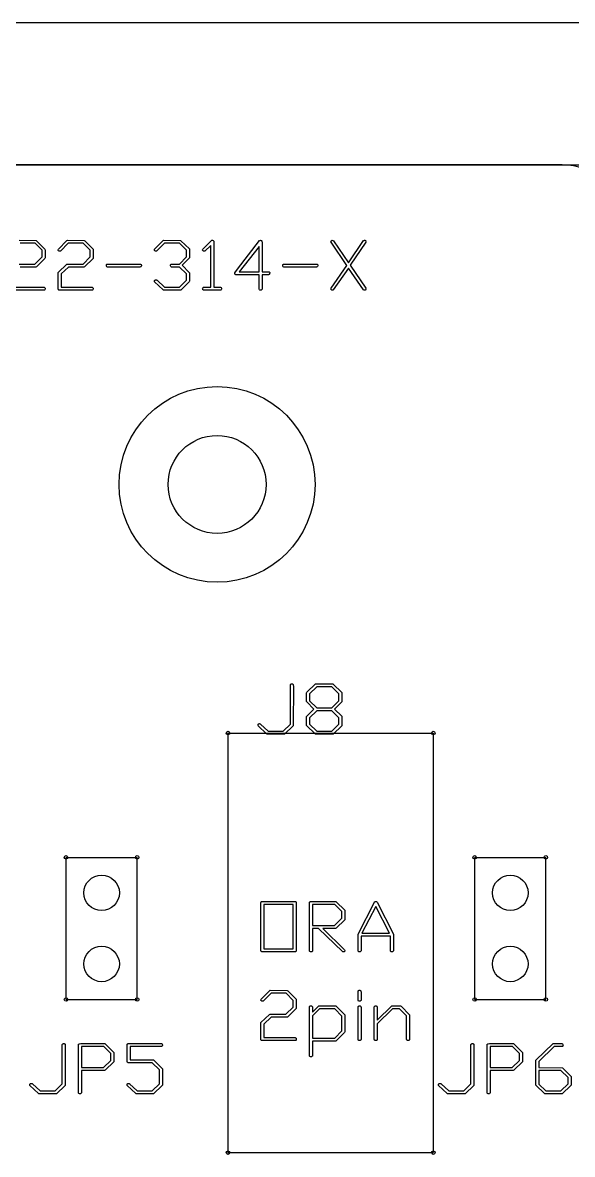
# Paper-space layout 'Sheet1' of a CAD drawing. Header units: millimetres. Extents: x 3 to 419, y -76 to 292.
# Drawn here: x 325.85 to 345.49, y 185.51 to 225.98 of the extents above; entities that cross this region are included whole.
import ezdxf

# ---------------------------------------------------------------- set-up
doc = ezdxf.new("R2010")
doc.units = ezdxf.units.MM

psp = doc.layouts.new('Sheet1')

# ---------------------------------------------------------------- linework, layer by layer
at = {"color": 7, "linetype": 'Continuous'}
for p, q in [((237.1340503, 225.976802), (347.1340503, 225.976802)), ((242.3090503, 220.896802), (347.1340503, 220.896802)), ((333.1840503, 200.576802), (333.1840503, 185.576802)), ((333.1840503, 200.576802), (340.5240503, 200.576802)), ((340.5240503, 200.576802), (340.5240503, 185.576802)), ((327.3990503, 196.131802), (329.9390503, 196.131802)), ((327.3990503, 191.051802), (327.3990503, 196.131802)), ((329.9390503, 191.051802), (329.9390503, 196.131802)), ((342.0040503, 196.131802), (344.5440503, 196.131802)), ((342.0040503, 191.051802), (342.0040503, 196.131802)), ((344.5440503, 191.051802), (344.5440503, 196.131802)), ((327.3990503, 191.051802), (329.9390503, 191.051802)), ((342.0040503, 191.051802), (344.5440503, 191.051802)), ((333.1840503, 185.576802), (340.5240503, 185.576802))]:
    psp.add_line(p, q, dxfattribs=at)
at = {"color": 7, "linetype": 'Continuous', "lineweight": 25}
psp.add_line((345.1340503, 220.896802), (244.3090503, 220.896802), dxfattribs=at)
at = {"color": 7, "linetype": 'Continuous', "flags": 128}
for points in [[(325.7281303, 218.1951205), (326.3287029, 218.1927979), (326.3287029, 218.1927979), (326.3459569, 218.180521)], [(326.3458405, 218.180521), (326.6462432, 217.881562), (326.6462432, 217.881562), (326.6512203, 217.8593308), (326.6512203, 217.8593308), (326.6512203, 217.5630262), (326.6512203, 217.5630262), (326.6462432, 217.5457722), (326.6462432, 217.5457722), (326.3383253, 217.2468132), (326.3383253, 217.2468132), (326.3160942, 217.2395134), (326.3160942, 217.2395134), (325.7626384, 217.2395134)], [(328.0660305, 218.180521), (328.366336, 217.881562), (328.366336, 217.881562), (328.3713132, 217.8593308), (328.3713132, 217.8593308), (328.3713132, 217.5630262), (328.3713132, 217.5630262), (328.366336, 217.5457722), (328.366336, 217.5457722), (328.0584182, 217.2468132), (328.0584182, 217.2468132), (328.036187, 217.2395134), (328.036187, 217.2395134), (327.4827312, 217.2395134), (327.4827312, 217.2395134), (327.2245846, 216.9956345), (327.2245846, 216.9956345), (327.2245846, 216.5174991), (327.2245846, 216.5174991), (328.3314962, 216.5174991), (328.3314962, 216.5174991), (328.349082, 216.5121902), (328.3613589, 216.5019041), (328.3689905, 216.4856455), (328.3713132, 216.4644098), (328.3713132, 216.4644098), (328.3689905, 216.4435059), (328.3613589, 216.4262519), (328.3547228, 216.4196157), (328.3451003, 216.4149704), (328.3324916, 216.412316), (328.3165648, 216.4113205), (328.3165648, 216.4113205), (327.1509232, 216.4113205), (327.1509232, 216.4113205), (327.1396417, 216.4169613), (327.1303511, 216.4239293), (327.1233831, 216.4325563), (327.118406, 216.4425105), (327.118406, 216.4425105), (327.118406, 216.4906227), (327.118406, 216.4906227), (327.118406, 217.0477284), (327.118406, 217.0477284), (327.4269875, 217.3410467), (327.4269875, 217.3410467), (327.4419188, 217.345692), (327.4419188, 217.345692), (328.0063243, 217.345692), (328.0063243, 217.345692), (328.2651346, 217.5981979), (328.2651346, 217.5981979), (328.2651346, 217.8364361), (328.2651346, 217.8364361), (328.0099742, 218.088942), (328.0099742, 218.088942), (327.4774223, 218.088942), (327.4774223, 218.088942), (327.1950537, 217.8085642), (327.1950537, 217.8085642), (327.1817813, 217.8049143), (327.1704999, 217.8035871), (327.1704999, 217.8035871), (327.1502596, 217.8069051), (327.1333374, 217.8171912), (327.1267012, 217.8248228), (327.1220559, 217.8341134), (327.1194014, 217.8453949), (327.118406, 217.8580036), (327.118406, 217.8580036), (327.1233831, 217.8805665), (327.1233831, 217.8805665), (327.4286465, 218.1851663), (327.4286465, 218.1851663), (327.4482232, 218.1951205), (327.4482232, 218.1951205), (328.0487957, 218.1927979), (328.0487957, 218.1927979), (328.0660498, 218.180521)], [(331.5061722, 218.180521), (331.8065217, 217.8852118), (331.8065217, 217.8852118), (331.8114989, 217.8636443), (331.8114989, 217.8636443), (331.8114989, 217.5706578), (331.8114989, 217.5706578), (331.8041991, 217.5537356), (331.8041991, 217.5537356), (331.5473797, 217.3018933), (331.5473797, 217.3018933), (331.8041991, 217.0454057), (331.8041991, 217.0454057), (331.8114989, 217.0284835), (331.8114989, 217.0284835), (331.8114989, 216.728529), (331.8114989, 216.728529), (331.8041991, 216.7089524), (331.8041991, 216.7089524), (331.4982721, 216.4136432), (331.4982721, 216.4136432), (331.4733865, 216.4113205), (331.4733865, 216.4113205), (330.8791183, 216.4113205), (330.8791183, 216.4113205), (330.8645187, 216.420943), (330.8645187, 216.420943), (330.5609144, 216.7119386), (330.5609144, 216.7119386), (330.5592553, 216.7212293), (330.5585917, 216.735497), (330.5585917, 216.735497), (330.5592553, 216.745783), (330.5609144, 216.7520874), (330.5609144, 216.7520874), (330.568546, 216.7650279), (330.5791638, 216.7746503), (330.5921043, 216.7816183), (330.6080311, 216.7852682), (330.6080311, 216.7852682), (330.6199762, 216.7842728), (330.6309259, 216.7806229), (330.6412119, 216.7749822), (330.6501707, 216.766687), (330.6501707, 216.766687), (330.917608, 216.5174991), (330.917608, 216.5174991), (331.4501599, 216.5174991), (331.4501599, 216.5174991), (331.7053203, 216.7637007), (331.7053203, 216.7637007), (331.7053203, 216.9933118), (331.7053203, 216.9933118), (331.4485009, 217.2395134), (331.4485009, 217.2395134), (331.1721048, 217.2395134), (331.1721048, 217.2395134), (331.1548508, 217.2478086), (331.1425739, 217.2597537), (331.1349423, 217.2756805), (331.1326196, 217.2952572), (331.1326196, 217.2952572), (331.1369331, 217.3168247), (331.1498736, 217.3357377), (331.1498736, 217.3357377), (331.1571734, 217.3400512), (331.166464, 217.3433693), (331.1780773, 217.3450284), (331.1920133, 217.345692), (331.1920133, 217.345692), (331.4485009, 217.345692), (331.4485009, 217.345692), (331.7053203, 217.5981979), (331.7053203, 217.5981979), (331.7053203, 217.8364361), (331.7053203, 217.8364361), (331.4501599, 218.088942), (331.4501599, 218.088942), (330.917608, 218.088942), (330.917608, 218.088942), (330.6352394, 217.8085642), (330.6352394, 217.8085642), (330.6219671, 217.8049143), (330.6106856, 217.8035871), (330.6106856, 217.8035871), (330.5904453, 217.8069051), (330.5735231, 217.8171912), (330.5668869, 217.8248228), (330.5622416, 217.8341134), (330.5595871, 217.8453949), (330.5585917, 217.8580036), (330.5585917, 217.8580036), (330.5635688, 217.8805665), (330.5635688, 217.8805665), (330.8688322, 218.1851663), (330.8688322, 218.1851663), (330.8884089, 218.1951205), (330.8884089, 218.1951205), (331.4889815, 218.1927979), (331.4889815, 218.1927979), (331.5062355, 218.180521)], [(332.677165, 218.1662532), (332.6821632, 218.1397086), (332.6821632, 218.1397086), (332.6821632, 216.5174991), (332.6821632, 216.5174991), (332.9233876, 216.5174991), (332.9233876, 216.5174991), (332.9363281, 216.510863), (332.9462824, 216.5012405), (332.9529185, 216.4889636), (332.9569002, 216.4733686), (332.9569002, 216.4733686), (332.9542457, 216.4478194), (332.9456187, 216.4279109), (332.9386508, 216.4206112), (332.9286965, 216.4156341), (332.915756, 216.412316), (332.8998292, 216.4113205), (332.8998292, 216.4113205), (332.3135244, 216.4113205), (332.3135244, 216.4113205), (332.3002521, 216.4176249), (332.2899661, 216.4272473), (332.2826663, 216.4391924), (332.2786846, 216.4544556), (332.2786846, 216.4544556), (332.2823345, 216.481332), (332.2929523, 216.5009087), (332.302243, 216.5082085), (332.3158471, 216.5135174), (332.3340965, 216.5165037), (332.3563277, 216.5174991), (332.3563277, 216.5174991), (332.5759846, 216.5174991), (332.5759846, 216.5174991), (332.5759846, 218.009308), (332.5759846, 218.009308), (332.3579867, 217.8085642), (332.3579867, 217.8085642), (332.3440508, 217.8049143), (332.3324375, 217.8035871), (332.3324375, 217.8035871), (332.3115336, 217.8069051), (332.2939478, 217.8171912), (332.2873116, 217.8248228), (332.2826663, 217.8341134), (332.27968, 217.8453949), (332.2786846, 217.8580036), (332.2786846, 217.8580036), (332.2836617, 217.8805665), (332.2836617, 217.8805665), (332.6005384, 218.1878208), (332.6005384, 218.1878208), (332.6128153, 218.1934615), (332.6284103, 218.1951205), (332.6284103, 218.1951205), (332.6370373, 218.1934615), (332.6516368, 218.1878208), (332.6669, 218.178862), (332.677186, 218.1662532)], [(334.3882952, 218.1815164), (334.3942926, 218.173553), (334.3989379, 218.1626034), (334.4012606, 218.1486674), (334.402256, 218.132077), (334.402256, 218.132077), (334.402256, 217.0696277), (334.402256, 217.0696277), (334.6487894, 217.0696277), (334.6487894, 217.0696277), (334.6587436, 217.065646), (334.666707, 217.0593416), (334.6730114, 217.050051), (334.6776567, 217.0384377), (334.6776567, 217.0384377), (334.6769931, 217.0201883), (334.6750022, 217.0049251), (334.6713523, 216.9916528), (334.666707, 216.9813668), (334.659739, 216.9734034), (334.6497848, 216.9680944), (334.6365125, 216.9644445), (334.6202539, 216.9634491), (334.6202539, 216.9634491), (334.402256, 216.9634491), (334.402256, 216.9634491), (334.402256, 216.4471558), (334.402256, 216.4471558), (334.3942926, 216.4315608), (334.3826793, 216.4202794), (334.367748, 216.4136432), (334.3491667, 216.4113205), (334.3491667, 216.4113205), (334.3259402, 216.4149704), (334.3093498, 216.4259201), (334.2993955, 216.4438377), (334.2960774, 216.4690551), (334.2960774, 216.4690551), (334.2960774, 216.9634491), (334.2960774, 216.9634491), (333.4682164, 216.9634491), (333.4682164, 216.9634491), (333.4496351, 216.9684262), (333.436031, 216.9787123), (333.4280676, 216.9939755), (333.4254132, 217.0145476), (333.4254132, 217.0145476), (333.4260768, 217.0274881), (333.4280676, 217.0367787), (333.4280676, 217.0367787), (333.5309281, 217.1681747), (333.5309281, 217.1681747), (334.3169813, 218.1854981), (334.3169813, 218.1854981), (334.3315809, 218.1927979), (334.3494985, 218.1951205), (334.3494985, 218.1951205), (334.3717297, 218.1918025), (334.3883201, 218.1815164)], [(336.952487, 218.180521), (337.4907252, 217.3851771), (337.4907252, 217.3851771), (338.0342268, 218.1828436), (338.0342268, 218.1828436), (338.0478309, 218.1921343), (338.0640895, 218.1951205), (338.0640895, 218.1951205), (338.0670758, 218.1951205), (338.0713893, 218.1951205), (338.0713893, 218.1951205), (338.0776936, 218.1951205), (338.0813435, 218.1951205), (338.0813435, 218.1951205), (338.0976021, 218.187489), (338.1092154, 218.1768711), (338.1161834, 218.163267), (338.118506, 218.1466766), (338.118506, 218.1466766), (338.116847, 218.1343997), (338.1112062, 218.1224546), (338.1112062, 218.1224546), (337.5560914, 217.3032205), (337.5560914, 217.3032205), (338.1135289, 216.4793412), (338.1135289, 216.4793412), (338.1171788, 216.4700506), (338.118506, 216.4620872), (338.118506, 216.4620872), (338.116847, 216.4471558), (338.1112062, 216.4355425), (338.1112062, 216.4355425), (338.1039065, 216.4249247), (338.0949476, 216.4172931), (338.083998, 216.4129796), (338.0713893, 216.4113205), (338.0713893, 216.4113205), (338.0478309, 216.4143068), (338.0315723, 216.4232656), (338.0315723, 216.4232656), (337.4933797, 217.2013555), (337.4933797, 217.2013555), (336.9498781, 216.4186203), (336.9498781, 216.4186203), (336.9389284, 216.4133114), (336.9200154, 216.4113205), (336.9200154, 216.4113205), (336.9027614, 216.4113205), (336.9027614, 216.4113205), (336.8865028, 216.4179567), (336.8748895, 216.4272473), (336.8679215, 216.4391924), (336.8655989, 216.453792), (336.8655989, 216.453792), (336.8669261, 216.4647416), (336.870576, 216.478014), (336.870576, 216.478014), (337.4296725, 217.298907), (337.4296725, 217.298907), (336.8679215, 218.1247772), (336.8679215, 218.1247772), (336.8662625, 218.1314134), (336.8655989, 218.1416995), (336.8655989, 218.1416995), (336.8675897, 218.1556354), (336.8728986, 218.1682441), (336.8728986, 218.1682441), (336.8801984, 218.1781983), (336.8891572, 218.1858299), (336.9001069, 218.1914707), (336.9127156, 218.1951205), (336.9127156, 218.1951205), (336.9352786, 218.1914707), (336.9525326, 218.180521)], [(325.721826, 217.345692), (326.2862315, 217.345692), (326.2862315, 217.345692), (326.5450417, 217.5981979), (326.5450417, 217.5981979), (326.5450417, 217.8364361), (326.5450417, 217.8364361), (326.2898813, 218.088942), (326.2898813, 218.088942), (325.7573294, 218.088942)], [(333.5819635, 217.0696277), (334.2960774, 217.0696277), (334.2960774, 217.0696277), (334.2960774, 217.9777863), (334.2960774, 217.9777863), (333.5820265, 217.0696277)], [(330.054203, 217.345692), (330.0658568, 217.3410467), (330.0754792, 217.3344105), (330.0831108, 217.3257835), (330.0890834, 217.3154974), (330.0890834, 217.3154974), (330.0907424, 217.305875), (330.091406, 217.2926027), (330.091406, 217.2926027), (330.0894152, 217.2786668), (330.0837744, 217.2620764), (330.0781337, 217.254113), (330.0691749, 217.2478086), (330.0559026, 217.2428315), (330.0393121, 217.2395134), (330.0393121, 217.2395134), (328.8783158, 217.2395134), (328.8783158, 217.2395134), (328.8564165, 217.2507949), (328.8408215, 217.2697079), (328.8408215, 217.2697079), (328.8391625, 217.279994), (328.8384989, 217.2952572), (328.8384989, 217.2952572), (328.8394943, 217.3081977), (328.8428124, 217.3191473), (328.8481213, 217.328438), (328.8557529, 217.3357377), (328.8557529, 217.3357377), (328.8663707, 217.3407149), (328.883293, 217.345692), (328.883293, 217.345692), (330.0542435, 217.345692)], [(336.3612089, 217.345692), (336.3728639, 217.3410467), (336.3824864, 217.3344105), (336.390118, 217.3257835), (336.3960905, 217.3154974), (336.3960905, 217.3154974), (336.3977495, 217.305875), (336.3984132, 217.2926027), (336.3984132, 217.2926027), (336.3964223, 217.2786668), (336.3907816, 217.2620764), (336.3851408, 217.254113), (336.376182, 217.2478086), (336.3629097, 217.2428315), (336.3463193, 217.2395134), (336.3463193, 217.2395134), (335.185323, 217.2395134), (335.185323, 217.2395134), (335.1634236, 217.2507949), (335.1478287, 217.2697079), (335.1478287, 217.2697079), (335.1461696, 217.279994), (335.145506, 217.2952572), (335.145506, 217.2952572), (335.1465014, 217.3081977), (335.1498195, 217.3191473), (335.1551284, 217.328438), (335.16276, 217.3357377), (335.16276, 217.3357377), (335.1733779, 217.3407149), (335.1903001, 217.345692), (335.1903001, 217.345692), (336.3612507, 217.345692)], [(325.5044917, 216.5174991), (326.6114033, 216.5174991), (326.6114033, 216.5174991), (326.6289892, 216.5121902), (326.6412661, 216.5019041), (326.6488976, 216.4856455), (326.6512203, 216.4644098), (326.6512203, 216.4644098), (326.6488976, 216.4435059), (326.6412661, 216.4262519), (326.6346299, 216.4196157), (326.6250075, 216.4149704), (326.6123988, 216.412316), (326.596472, 216.4113205), (326.596472, 216.4113205), (325.4308303, 216.4113205)], [(335.5067167, 202.322542), (335.5134621, 202.3138366), (335.5184844, 202.3007786), (335.521163, 202.2837027), (335.5221674, 202.2626089), (335.5221674, 202.2626089), (335.5121228, 200.8366045), (335.5121228, 200.8366045), (335.2040871, 200.5382786), (335.2040871, 200.5382786), (335.1793103, 200.5359348), (335.1793103, 200.5359348), (334.5809844, 200.5359348), (334.5809844, 200.5359348), (334.5659174, 200.5456447), (334.5659174, 200.5456447), (334.2602255, 200.839283), (334.2602255, 200.839283), (334.2585514, 200.848658), (334.2578817, 200.8630554), (334.2578817, 200.8630554), (334.2585514, 200.8734348), (334.2602255, 200.8797964), (334.2602255, 200.8797964), (334.2679264, 200.8928545), (334.2786407, 200.9025643), (334.2916987, 200.9095955), (334.3077701, 200.9132786), (334.3077701, 200.9132786), (334.3198237, 200.9122741), (334.3308728, 200.9085911), (334.3412523, 200.9028991), (334.3502924, 200.8945286), (334.3502924, 200.8945286), (334.6201585, 200.6430777), (334.6201585, 200.6430777), (335.1575469, 200.6430777), (335.1575469, 200.6430777), (335.4150246, 200.8968723), (335.4150246, 200.8968723), (335.4150246, 202.301783), (335.4150246, 202.301783), (335.4203817, 202.3148411), (335.4290871, 202.3248857), (335.4408058, 202.331917), (335.4558728, 202.3359348), (335.4558728, 202.3359348), (335.4726139, 202.3352652), (335.4866764, 202.3325866), (335.4980603, 202.3285688), (335.5067657, 202.322542)], [(336.9497452, 202.3212027), (337.2528594, 202.0232116), (337.2528594, 202.0232116), (337.2578817, 202.0014482), (337.2578817, 202.0014482), (337.2578817, 201.7058009), (337.2578817, 201.7058009), (337.2505157, 201.688725), (337.2505157, 201.688725), (336.9913639, 201.4345955), (336.9913639, 201.4345955), (337.2505157, 201.1757786), (337.2505157, 201.1757786), (337.2578817, 201.1587027), (337.2578817, 201.1587027), (337.2578817, 200.8560241), (337.2578817, 200.8560241), (337.2505157, 200.8362697), (337.2505157, 200.8362697), (336.9418103, 200.5382786), (336.9418103, 200.5382786), (336.9166987, 200.5359348), (336.9166987, 200.5359348), (336.3170335, 200.5359348), (336.3170335, 200.5359348), (336.3023014, 200.5456447), (336.3023014, 200.5456447), (335.9959398, 200.8459795), (335.9959398, 200.8459795), (335.993596, 200.8704214), (335.993596, 200.8704214), (335.993596, 201.163725), (335.993596, 201.163725), (336.0009621, 201.1831447), (336.0009621, 201.1831447), (336.2594442, 201.4345955), (336.2594442, 201.4345955), (335.9986183, 201.6937473), (335.9986183, 201.6937473), (335.993596, 201.7108232), (335.993596, 201.7108232), (335.993596, 202.0185241), (335.993596, 202.0185241), (336.0059844, 202.0356), (336.0059844, 202.0356), (336.3116764, 202.3309125), (336.3116764, 202.3309125), (336.3264085, 202.3359348), (336.3264085, 202.3359348), (336.9324353, 202.3335911), (336.9324353, 202.3335911), (336.949846, 202.3212027)], [(337.150732, 201.9746625), (336.8939308, 202.228792), (336.8939308, 202.228792), (336.3575469, 202.228792), (336.3575469, 202.228792), (336.1007389, 201.9746625), (336.1007389, 201.9746625), (336.1007389, 201.7329214), (336.1007389, 201.7329214), (336.3602255, 201.478792), (336.3602255, 201.478792), (336.8912523, 201.478792), (336.8912523, 201.478792), (337.1507389, 201.7329214), (337.1507389, 201.7329214), (337.1507389, 201.9746625)], [(337.150732, 201.1232116), (336.8912523, 201.3716491), (336.8912523, 201.3716491), (336.3602255, 201.3716491), (336.3602255, 201.3716491), (336.1007389, 201.1255554), (336.1007389, 201.1255554), (336.1007389, 200.8891714), (336.1007389, 200.8891714), (336.3575469, 200.6430777), (336.3575469, 200.6430777), (336.8939308, 200.6430777), (336.8939308, 200.6430777), (337.1507389, 200.8915152), (337.1507389, 200.8915152), (337.1507389, 201.1232116)], [(335.5943356, 194.5528511), (335.6058037, 194.549168), (335.6151787, 194.5431413), (335.6222099, 194.5344359), (335.6268974, 194.5233868), (335.6268974, 194.5233868), (335.6268974, 194.4818689), (335.6268974, 194.4818689), (335.6268974, 192.7943689), (335.6268974, 192.7943689), (335.6232144, 192.782985), (335.6175224, 192.7729404), (335.6094867, 192.7645698), (335.5994421, 192.7575386), (335.5994421, 192.7575386), (335.5816965, 192.7551948), (335.5816965, 192.7551948), (334.3950894, 192.7551948), (334.3950894, 192.7551948), (334.3837055, 192.7608868), (334.3743305, 192.767918), (334.3672992, 192.7766234), (334.3626117, 192.7870029), (334.3626117, 192.7870029), (334.3626117, 192.8358868), (334.3626117, 192.8358868), (334.3626117, 194.521043), (334.3626117, 194.521043), (334.3679689, 194.532427), (334.377009, 194.541802), (334.3893974, 194.5495029), (334.405134, 194.5551948), (334.405134, 194.5551948), (335.5944198, 194.5528511)], [(335.5197105, 192.8623377), (335.5197546, 194.448052), (335.5197546, 194.448052), (334.4697546, 194.448052), (334.4697546, 194.448052), (334.4697546, 192.8623377), (334.4697546, 192.8623377), (335.5197546, 192.8623377)], [(337.0545301, 194.5404627), (337.3575894, 194.2387886), (337.3575894, 194.2387886), (337.3626117, 194.2163555), (337.3626117, 194.2163555), (337.3626117, 193.91736), (337.3626117, 193.91736), (337.3575894, 193.8999493), (337.3575894, 193.8999493), (337.0465403, 193.5982752), (337.0465403, 193.5982752), (337.0237724, 193.5909091), (337.0237724, 193.5909091), (336.5697546, 193.5909091), (336.5697546, 193.5909091), (337.3552457, 192.8248377), (337.3552457, 192.8248377), (337.3609376, 192.8070922), (337.3626117, 192.798052), (337.3626117, 192.798052), (337.3626117, 192.7953734), (337.3626117, 192.7916904), (337.3626117, 192.7916904), (337.367634, 192.7880073), (337.3626117, 192.7853288), (337.3626117, 192.7853288), (337.3569198, 192.7746145), (337.3495537, 192.7659091), (337.3405135, 192.7595475), (337.330134, 192.7551948), (337.330134, 192.7551948), (337.3130582, 192.7555297), (337.2996653, 192.7572038), (337.2892858, 192.7592127), (337.2825894, 192.7625609), (337.2825894, 192.7625609), (336.420759, 193.5909091), (336.420759, 193.5909091), (336.2054689, 193.5909091), (336.2054689, 193.5909091), (336.2054689, 192.7936993), (336.2054689, 192.7936993), (336.2027903, 192.7843243), (336.1970983, 192.7756189), (336.1887278, 192.7675832), (336.1773439, 192.7598823), (336.1773439, 192.7598823), (336.1672992, 192.7565341), (336.1518974, 192.7551948), (336.1518974, 192.7551948), (336.1294644, 192.7578734), (336.1123885, 192.7662439), (336.1063617, 192.7729404), (336.102009, 192.7823154), (336.0993305, 192.7943689), (336.098326, 192.8087663), (336.098326, 192.8087663), (336.098326, 194.5186993), (336.098326, 194.5186993), (336.1030135, 194.5297484), (336.1100448, 194.5387886), (336.1194198, 194.545485), (336.1308037, 194.5501725), (336.1308037, 194.5501725), (336.1833707, 194.5528511), (336.1833707, 194.5528511), (337.0147323, 194.5551948), (337.0147323, 194.5551948), (337.0274555, 194.5541904), (337.0385046, 194.5515118), (337.0475448, 194.5468243), (337.054576, 194.5404627)], [(337.2553978, 194.194927), (336.9986608, 194.448052), (336.9986608, 194.448052), (336.2054689, 194.448052), (336.2054689, 194.448052), (336.2054689, 193.698052), (336.2054689, 193.698052), (336.9959823, 193.698052), (336.9959823, 193.698052), (337.2554689, 193.9538555), (337.2554689, 193.9538555), (337.2554689, 194.194927)], [(338.5112677, 194.5284091), (339.098326, 193.3803064), (339.098326, 193.3803064), (339.098326, 192.7943689), (339.098326, 192.7943689), (339.0919644, 192.777293), (339.0809153, 192.7649047), (339.064509, 192.7575386), (339.0434153, 192.7551948), (339.0434153, 192.7551948), (339.0223215, 192.7578734), (339.0055805, 192.7659091), (338.9992189, 192.7726055), (338.9948662, 192.7819805), (338.9921876, 192.7940341), (338.9911832, 192.8084314), (338.9911832, 192.8084314), (338.9911832, 193.3123377), (338.9911832, 193.3123377), (337.9411832, 193.3123377), (337.9411832, 193.3123377), (337.9411832, 192.7940341), (337.9411832, 192.7940341), (337.9375001, 192.7826502), (337.9318082, 192.7732752), (337.9234376, 192.7655743), (337.9130582, 192.7598823), (337.9130582, 192.7598823), (337.9030135, 192.7565341), (337.8876117, 192.7551948), (337.8876117, 192.7551948), (337.8651787, 192.7578734), (337.8481028, 192.7662439), (337.842076, 192.7729404), (337.8377233, 192.7823154), (337.8350448, 192.7943689), (337.8340403, 192.8087663), (337.8340403, 192.8087663), (337.8340403, 192.8358868), (337.8340403, 192.8358868), (337.8340403, 193.3853288), (337.8340403, 193.3853288), (338.4186385, 194.5307529), (338.4186385, 194.5307529), (338.4250001, 194.5377841), (338.4337055, 194.5441457), (338.4450894, 194.5501725), (338.4588171, 194.5551948), (338.4588171, 194.5551948), (338.4768974, 194.5535207), (338.4919644, 194.5484984), (338.5033483, 194.5401279), (338.511384, 194.5284091)], [(337.9719648, 193.4194805), (338.9620537, 193.4194805), (338.9620537, 193.4194805), (338.4658483, 194.3750609), (338.4658483, 194.3750609), (337.9719867, 193.4194805)], [(335.3188429, 191.3654627), (335.6218751, 191.0637886), (335.6218751, 191.0637886), (335.6268974, 191.0413555), (335.6268974, 191.0413555), (335.6268974, 190.74236), (335.6268974, 190.74236), (335.6218751, 190.7249493), (335.6218751, 190.7249493), (335.3111608, 190.4232752), (335.3111608, 190.4232752), (335.2887278, 190.4159091), (335.2887278, 190.4159091), (334.7302457, 190.4159091), (334.7302457, 190.4159091), (334.4697546, 190.1698154), (334.4697546, 190.1698154), (334.4697546, 189.6873377), (334.4697546, 189.6873377), (335.5867189, 189.6873377), (335.5867189, 189.6873377), (335.6044644, 189.6819805), (335.6168528, 189.6716011), (335.6245537, 189.6551948), (335.6268974, 189.6337663), (335.6268974, 189.6337663), (335.6245537, 189.6126725), (335.6168528, 189.5952618), (335.6101564, 189.5885654), (335.6004465, 189.5838779), (335.5877233, 189.5811993), (335.5716519, 189.5801948), (335.5716519, 189.5801948), (334.3954242, 189.5801948), (334.3954242, 189.5801948), (334.3840403, 189.5858868), (334.3746653, 189.592918), (334.367634, 189.6016234), (334.3626117, 189.611668), (334.3626117, 189.611668), (334.3626117, 189.6602172), (334.3626117, 189.6602172), (334.3626117, 190.2223823), (334.3626117, 190.2223823), (334.6739957, 190.5183645), (334.6739957, 190.5183645), (334.6890626, 190.523052), (334.6890626, 190.523052), (335.2585939, 190.523052), (335.2585939, 190.523052), (335.5197546, 190.7778511), (335.5197546, 190.7778511), (335.5197546, 191.0182529), (335.5197546, 191.0182529), (335.2622769, 191.273052), (335.2622769, 191.273052), (334.7248885, 191.273052), (334.7248885, 191.273052), (334.4399555, 190.9901279), (334.4399555, 190.9901279), (334.4265626, 190.9864448), (334.4151787, 190.9851055), (334.4151787, 190.9851055), (334.3947546, 190.9884538), (334.3776787, 190.9988332), (334.3709823, 191.0065341), (334.3662948, 191.0159091), (334.3636162, 191.027293), (334.3626117, 191.0400163), (334.3626117, 191.0400163), (334.367634, 191.0627841), (334.367634, 191.0627841), (334.6756698, 191.3701502), (334.6756698, 191.3701502), (334.6954242, 191.3801948), (334.6954242, 191.3801948), (335.301451, 191.3778511), (335.301451, 191.3778511), (335.3188617, 191.3654627)], [(337.9257116, 191.3661323), (337.9324778, 191.3570922), (337.9375001, 191.3440341), (337.9401787, 191.3266234), (337.9411832, 191.30486), (337.9411832, 191.30486), (337.9411832, 191.0252841), (337.9411832, 191.0252841), (337.9368305, 191.0139002), (337.9308037, 191.0045252), (337.9237724, 190.9974939), (337.9154019, 190.9924716), (337.8996653, 190.9871145), (337.8876117, 190.9851055), (337.8876117, 190.9851055), (337.8641742, 190.9877841), (337.8474332, 190.9958198), (337.8373885, 191.0092127), (337.8340403, 191.0279627), (337.8340403, 191.0279627), (337.8340403, 191.3450386), (337.8340403, 191.3450386), (337.8404019, 191.3584314), (337.8501117, 191.3688109), (337.8621653, 191.376177), (337.8775671, 191.3801948), (337.8775671, 191.3801948), (337.8929689, 191.3791904), (337.9063617, 191.3768466), (337.917076, 191.3721591), (337.9257814, 191.3661323)], [(337.0552454, 190.8106636), (337.3575894, 190.5032975), (337.3575894, 190.5032975), (337.3626117, 190.4808645), (337.3626117, 190.4808645), (337.3626117, 189.8885654), (337.3626117, 189.8885654), (337.3525671, 189.8684761), (337.3525671, 189.8684761), (337.045201, 189.5637886), (337.045201, 189.5637886), (337.0200894, 189.5587663), (337.0200894, 189.5587663), (336.2054689, 189.5587663), (336.2054689, 189.5587663), (336.2054689, 189.0401279), (336.2054689, 189.0401279), (336.2017858, 189.0300832), (336.1960939, 189.0213779), (336.1877233, 189.0143466), (336.1773439, 189.0089895), (336.1773439, 189.0089895), (336.1646207, 189.0036323), (336.1518974, 189.0016234), (336.1518974, 189.0016234), (336.1324778, 189.004302), (336.1147323, 189.0126725), (336.107701, 189.0197038), (336.1023439, 189.0297484), (336.0993305, 189.0428064), (336.098326, 189.058543), (336.098326, 189.058543), (336.098326, 190.7885654), (336.098326, 190.7885654), (336.104018, 190.8016234), (336.1137278, 190.8120029), (336.1271207, 190.8190341), (336.1441965, 190.823052), (336.1441965, 190.823052), (336.167634, 190.8197038), (336.1873885, 190.8096591), (336.1954242, 190.8006189), (336.2011162, 190.7868913), (336.2044644, 190.7681413), (336.2054689, 190.7450386), (336.2054689, 190.7450386), (336.2054689, 190.5970475), (336.2054689, 190.5970475), (336.4177457, 190.8176948), (336.4177457, 190.8176948), (336.4328126, 190.823052), (336.4328126, 190.823052), (337.0378349, 190.8207082), (337.0378349, 190.8207082), (337.0552457, 190.8106636)], [(337.2553978, 190.4584314), (336.9986608, 190.7159091), (336.9986608, 190.7159091), (336.4622769, 190.7159091), (336.4622769, 190.7159091), (336.2054689, 190.4607752), (336.2054689, 190.4607752), (336.2054689, 189.6659091), (336.2054689, 189.6659091), (336.9986608, 189.6659091), (336.9986608, 189.6659091), (337.2554689, 189.9260654), (337.2554689, 189.9260654), (337.2554689, 190.4584314)], [(337.9244003, 190.8093243), (337.9318082, 190.8006189), (337.9371653, 190.7875609), (337.9401787, 190.770485), (337.9411832, 190.7490564), (337.9411832, 190.7490564), (337.9411832, 189.6197038), (337.9411832, 189.6197038), (337.9385046, 189.6099939), (337.9328126, 189.6012886), (337.9244421, 189.592918), (337.9130582, 189.5852172), (337.9130582, 189.5852172), (337.9030135, 189.5815341), (337.8876117, 189.5801948), (337.8876117, 189.5801948), (337.8651787, 189.5828734), (337.8481028, 189.5912439), (337.842076, 189.5979404), (337.8377233, 189.6076502), (337.8350448, 189.6197038), (337.8340403, 189.6344359), (337.8340403, 189.6344359), (337.8340403, 190.7862216), (337.8340403, 190.7862216), (337.8397323, 190.79861), (337.8487724, 190.8089895), (337.8614957, 190.8170252), (337.8775671, 190.823052), (337.8775671, 190.823052), (337.9046876, 190.8197038), (337.9244421, 190.8093243)], [(339.3694553, 190.8106636), (339.6718751, 190.507985), (339.6718751, 190.507985), (339.6768974, 190.4858868), (339.6768974, 190.4858868), (339.6768974, 189.6197038), (339.6768974, 189.6197038), (339.6705358, 189.602293), (339.6598215, 189.5902395), (339.6437501, 189.5825386), (339.623326, 189.5801948), (339.623326, 189.5801948), (339.6022323, 189.5832082), (339.5848215, 189.5922484), (339.5781251, 189.5996145), (339.5734376, 189.6089895), (339.570759, 189.6203734), (339.5697546, 189.6341011), (339.5697546, 189.6341011), (339.5697546, 190.4607752), (339.5697546, 190.4607752), (339.3129465, 190.7159091), (339.3129465, 190.7159091), (339.0658483, 190.7159091), (339.0658483, 190.7159091), (338.5197546, 190.1788555), (338.5197546, 190.1788555), (338.5197546, 189.6193689), (338.5197546, 189.6193689), (338.517076, 189.6099939), (338.511384, 189.6012886), (338.5030135, 189.592918), (338.4916296, 189.5852172), (338.4916296, 189.5852172), (338.4815849, 189.5815341), (338.4661832, 189.5801948), (338.4661832, 189.5801948), (338.4437501, 189.5828734), (338.4266742, 189.5912439), (338.4206474, 189.5979404), (338.4162948, 189.6076502), (338.4136162, 189.6197038), (338.4126117, 189.6344359), (338.4126117, 189.6344359), (338.4126117, 190.7885654), (338.4126117, 190.7885654), (338.4183037, 190.8016234), (338.4280135, 190.8120029), (338.4414064, 190.8190341), (338.4584823, 190.823052), (338.4584823, 190.823052), (338.4819198, 190.8200386), (338.5016742, 190.8103288), (338.5097099, 190.8016234), (338.5154019, 190.7889002), (338.5187501, 190.7711547), (338.5197546, 190.7493913), (338.5197546, 190.7493913), (338.5197546, 190.3164672), (338.5197546, 190.3164672), (339.0370537, 190.823052), (339.0370537, 190.823052), (339.3521207, 190.8207082), (339.3521207, 190.8207082), (339.3695314, 190.8106636)], [(327.3563776, 189.461802), (327.3631921, 189.4530966), (327.3682144, 189.4400386), (327.370893, 189.4229627), (327.3718974, 189.4018689), (327.3718974, 189.4018689), (327.3618528, 187.9758645), (327.3618528, 187.9758645), (327.0538171, 187.6775386), (327.0538171, 187.6775386), (327.0290403, 187.6751948), (327.0290403, 187.6751948), (326.4307144, 187.6751948), (326.4307144, 187.6751948), (326.4156474, 187.6849047), (326.4156474, 187.6849047), (326.1099555, 187.978543), (326.1099555, 187.978543), (326.1082814, 187.987918), (326.1076117, 188.0023154), (326.1076117, 188.0023154), (326.1082814, 188.0126948), (326.1099555, 188.0190564), (326.1099555, 188.0190564), (326.1176564, 188.0321145), (326.1283707, 188.0418243), (326.1414287, 188.0488555), (326.1575001, 188.0525386), (326.1575001, 188.0525386), (326.1695537, 188.0515341), (326.1806028, 188.0478511), (326.1909823, 188.0421591), (326.2000224, 188.0337886), (326.2000224, 188.0337886), (326.4698885, 187.7823377), (326.4698885, 187.7823377), (327.0072769, 187.7823377), (327.0072769, 187.7823377), (327.2647546, 188.0361323), (327.2647546, 188.0361323), (327.2647546, 189.441043), (327.2647546, 189.441043), (327.2701117, 189.4541011), (327.2788171, 189.4641457), (327.2905358, 189.471177), (327.3056028, 189.4751948), (327.3056028, 189.4751948), (327.3223439, 189.4745252), (327.3364064, 189.4718466), (327.3477903, 189.4678288), (327.3564957, 189.461802)], [(328.7995253, 189.4604627), (329.1025894, 189.1587886), (329.1025894, 189.1587886), (329.1076117, 189.1363555), (329.1076117, 189.1363555), (329.1076117, 188.83736), (329.1076117, 188.83736), (329.1025894, 188.8199493), (329.1025894, 188.8199493), (328.7918751, 188.5182752), (328.7918751, 188.5182752), (328.7694421, 188.5109091), (328.7694421, 188.5109091), (327.9504689, 188.5109091), (327.9504689, 188.5109091), (327.9504689, 187.716043), (327.9504689, 187.716043), (327.9410939, 187.6962886), (327.9223439, 187.6798823), (327.9223439, 187.6798823), (327.9122992, 187.6765341), (327.8968974, 187.6751948), (327.8968974, 187.6751948), (327.8744644, 187.6778734), (327.8573885, 187.6862439), (327.8513617, 187.6929404), (327.847009, 187.7023154), (327.8443305, 187.7143689), (327.843326, 187.7287663), (327.843326, 187.7287663), (327.843326, 189.4386993), (327.843326, 189.4386993), (327.8480135, 189.4497484), (327.8550448, 189.4587886), (327.8644198, 189.465485), (327.8758037, 189.4701725), (327.8758037, 189.4701725), (327.9283707, 189.4728511), (327.9283707, 189.4728511), (328.7597323, 189.4751948), (328.7597323, 189.4751948), (328.7724555, 189.4741904), (328.7835046, 189.4715118), (328.7925448, 189.4668243), (328.799576, 189.4604627)], [(330.8108244, 189.4725163), (330.8232367, 189.4681636), (330.8326117, 189.459793), (330.8393082, 189.4477395), (330.843326, 189.431668), (330.843326, 189.431668), (330.8426564, 189.4162663), (330.8403126, 189.4028734), (330.8362948, 189.3918243), (330.8306028, 189.3831189), (330.8222323, 189.3764225), (330.809509, 189.371735), (330.7920983, 189.3690564), (330.7706698, 189.368052), (330.7706698, 189.368052), (329.6861832, 189.368052), (329.6861832, 189.368052), (329.6861832, 188.8966234), (329.6861832, 188.8966234), (330.5185492, 188.8966234), (330.5185492, 188.8966234), (330.5359599, 188.8869136), (330.5359599, 188.8869136), (330.8383037, 188.5889225), (330.8383037, 188.5889225), (330.843326, 188.5671591), (330.843326, 188.5671591), (330.843326, 187.9926055), (330.843326, 187.9926055), (330.8332814, 187.9731859), (330.8332814, 187.9731859), (330.5252457, 187.6775386), (330.5252457, 187.6775386), (330.5004689, 187.6751948), (330.5004689, 187.6751948), (329.902143, 187.6751948), (329.902143, 187.6751948), (329.887076, 187.6849047), (329.887076, 187.6849047), (329.581384, 187.978543), (329.581384, 187.978543), (329.5797099, 187.987918), (329.5790403, 188.0023154), (329.5790403, 188.0023154), (329.5797099, 188.0126948), (329.581384, 188.0190564), (329.581384, 188.0190564), (329.5890849, 188.0321145), (329.5997992, 188.0418243), (329.6128573, 188.0488555), (329.6289287, 188.0525386), (329.6289287, 188.0525386), (329.6409823, 188.0515341), (329.6520314, 188.0478511), (329.6624108, 188.0421591), (329.671451, 188.0337886), (329.671451, 188.0337886), (329.9413171, 187.7823377), (329.9413171, 187.7823377), (330.4787055, 187.7823377), (330.4787055, 187.7823377), (330.7361832, 188.03111), (330.7361832, 188.03111), (330.7361832, 188.5407082), (330.7361832, 188.5407082), (330.4787055, 188.7894805), (330.4787055, 188.7894805), (329.6215626, 188.7894805), (329.6215626, 188.7894805), (329.6098439, 188.7921591), (329.5997992, 188.7978511), (329.5910939, 188.8062216), (329.5840626, 188.8172707), (329.5840626, 188.8172707), (329.5790403, 188.8346814), (329.5790403, 188.8346814), (329.5790403, 189.4400386), (329.5790403, 189.4400386), (329.5843974, 189.4517573), (329.5934376, 189.4614672), (329.605826, 189.469168), (329.6215626, 189.4751948), (329.6215626, 189.4751948), (330.8108483, 189.4725163)], [(341.9614229, 189.461802), (341.9681921, 189.4530966), (341.9732144, 189.4400386), (341.975893, 189.4229627), (341.9768974, 189.4018689), (341.9768974, 189.4018689), (341.9668528, 187.9758645), (341.9668528, 187.9758645), (341.6588171, 187.6775386), (341.6588171, 187.6775386), (341.6340403, 187.6751948), (341.6340403, 187.6751948), (341.0357144, 187.6751948), (341.0357144, 187.6751948), (341.0206474, 187.6849047), (341.0206474, 187.6849047), (340.7149555, 187.978543), (340.7149555, 187.978543), (340.7132814, 187.987918), (340.7126117, 188.0023154), (340.7126117, 188.0023154), (340.7132814, 188.0126948), (340.7149555, 188.0190564), (340.7149555, 188.0190564), (340.7226564, 188.0321145), (340.7333707, 188.0418243), (340.7464287, 188.0488555), (340.7625001, 188.0525386), (340.7625001, 188.0525386), (340.7745537, 188.0515341), (340.7856028, 188.0478511), (340.7959823, 188.0421591), (340.8050224, 188.0337886), (340.8050224, 188.0337886), (341.0748885, 187.7823377), (341.0748885, 187.7823377), (341.6122769, 187.7823377), (341.6122769, 187.7823377), (341.8697546, 188.0361323), (341.8697546, 188.0361323), (341.8697546, 189.441043), (341.8697546, 189.441043), (341.8751117, 189.4541011), (341.8838171, 189.4641457), (341.8955358, 189.471177), (341.9106028, 189.4751948), (341.9106028, 189.4751948), (341.9273439, 189.4745252), (341.9414064, 189.4718466), (341.9527903, 189.4678288), (341.9614957, 189.461802)], [(343.4045706, 189.4604627), (343.7075894, 189.1587886), (343.7075894, 189.1587886), (343.7126117, 189.1363555), (343.7126117, 189.1363555), (343.7126117, 188.83736), (343.7126117, 188.83736), (343.7075894, 188.8199493), (343.7075894, 188.8199493), (343.3968751, 188.5182752), (343.3968751, 188.5182752), (343.3744421, 188.5109091), (343.3744421, 188.5109091), (342.5554689, 188.5109091), (342.5554689, 188.5109091), (342.5554689, 187.716043), (342.5554689, 187.716043), (342.5460939, 187.6962886), (342.5273439, 187.6798823), (342.5273439, 187.6798823), (342.5172992, 187.6765341), (342.5018974, 187.6751948), (342.5018974, 187.6751948), (342.4794644, 187.6778734), (342.4623885, 187.6862439), (342.4563617, 187.6929404), (342.452009, 187.7023154), (342.4493305, 187.7143689), (342.448326, 187.7287663), (342.448326, 187.7287663), (342.448326, 189.4386993), (342.448326, 189.4386993), (342.4530135, 189.4497484), (342.4600448, 189.4587886), (342.4694198, 189.465485), (342.4808037, 189.4701725), (342.4808037, 189.4701725), (342.5333707, 189.4728511), (342.5333707, 189.4728511), (343.3647323, 189.4751948), (343.3647323, 189.4751948), (343.3774555, 189.4741904), (343.3885046, 189.4715118), (343.3975448, 189.4668243), (343.404576, 189.4604627)], [(345.1241646, 189.4725163), (345.1429689, 189.4594582), (345.1530135, 189.4457305), (345.157701, 189.4320029), (345.1593751, 189.4189448), (345.1593751, 189.4189448), (345.1570314, 189.3995252), (345.1493305, 189.384793), (345.1369421, 189.3740788), (345.1191965, 189.368052), (345.1191965, 189.368052), (344.8392858, 189.368052), (344.8392858, 189.368052), (344.2911832, 188.8303288), (344.2911832, 188.8303288), (344.2911832, 188.618052), (344.2911832, 188.618052), (345.1382814, 188.6083422), (345.1382814, 188.6083422), (345.4409599, 188.308677), (345.4409599, 188.308677), (345.448326, 188.2916011), (345.448326, 188.2916011), (345.448326, 187.9919359), (345.448326, 187.9919359), (345.4409599, 187.9725163), (345.4409599, 187.9725163), (345.1322546, 187.6775386), (345.1322546, 187.6775386), (345.107143, 187.6751948), (345.107143, 187.6751948), (344.5074778, 187.6751948), (344.5074778, 187.6751948), (344.4927457, 187.6849047), (344.4927457, 187.6849047), (344.186384, 187.9852395), (344.186384, 187.9852395), (344.1840403, 188.0096814), (344.1840403, 188.0096814), (344.1914064, 188.8865788), (344.1914064, 188.8865788), (344.8084823, 189.4751948), (344.8084823, 189.4751948), (345.1242189, 189.4725163)], [(329.0003929, 189.1139225), (328.7436608, 189.368052), (328.7436608, 189.368052), (327.9504689, 189.368052), (327.9504689, 189.368052), (327.9504689, 188.618052), (327.9504689, 188.618052), (328.7409823, 188.618052), (328.7409823, 188.618052), (329.0004689, 188.8721814), (329.0004689, 188.8721814), (329.0004689, 189.1139225)], [(343.6054382, 189.1139225), (343.3486608, 189.368052), (343.3486608, 189.368052), (342.5554689, 189.368052), (342.5554689, 189.368052), (342.5554689, 188.618052), (342.5554689, 188.618052), (343.3459823, 188.618052), (343.3459823, 188.618052), (343.6054689, 188.8721814), (343.6054689, 188.8721814), (343.6054689, 189.1139225)], [(345.3411255, 188.2624716), (345.0816965, 188.5109091), (345.0816965, 188.5109091), (344.2911832, 188.5109091), (344.2911832, 188.5109091), (344.2911832, 188.0284314), (344.2911832, 188.0284314), (344.5479912, 187.7823377), (344.5479912, 187.7823377), (345.0843751, 187.7823377), (345.0843751, 187.7823377), (345.3411832, 188.0307752), (345.3411832, 188.0307752), (345.3411832, 188.2624716)]]:
    psp.add_lwpolyline(points, dxfattribs=at)
at = {"color": 7, "linetype": 'Continuous'}
for centre, radius in [((332.7965503, 209.466802), 3.5), ((333.1840503, 200.576802), 0.0635), ((333.1840503, 200.576802), 0.0635), ((340.5240503, 200.576802), 0.0635), ((340.5240503, 200.576802), 0.0635), ((327.3990503, 196.131802), 0.0635), ((327.3990503, 196.131802), 0.0635), ((329.9390503, 196.131802), 0.0635), ((329.9390503, 196.131802), 0.0635), ((342.0040503, 196.131802), 0.0635), ((342.0040503, 196.131802), 0.0635), ((344.5440503, 196.131802), 0.0635), ((344.5440503, 196.131802), 0.0635), ((328.6690503, 194.861802), 0.635), ((343.2740503, 194.861802), 0.635), ((328.6690503, 192.321802), 0.635), ((343.2740503, 192.321802), 0.635), ((327.3990503, 191.051802), 0.0635), ((327.3990503, 191.051802), 0.0635), ((329.9390503, 191.051802), 0.0635), ((329.9390503, 191.051802), 0.0635), ((342.0040503, 191.051802), 0.0635), ((342.0040503, 191.051802), 0.0635), ((344.5440503, 191.051802), 0.0635), ((344.5440503, 191.051802), 0.0635), ((333.1840503, 185.576802), 0.0635), ((333.1840503, 185.576802), 0.0635), ((340.5240503, 185.576802), 0.0635), ((340.5240503, 185.576802), 0.0635)]:
    psp.add_circle(centre, radius, dxfattribs=at)
at = {"color": 7, "linetype": 'Continuous', "lineweight": 25}
psp.add_circle((332.7965503, 209.466802), 1.75, dxfattribs=at)
psp.add_arc((345.1340503, 218.896802), 2, 0, 90, dxfattribs=at)

doc.saveas('drawing.dxf')
